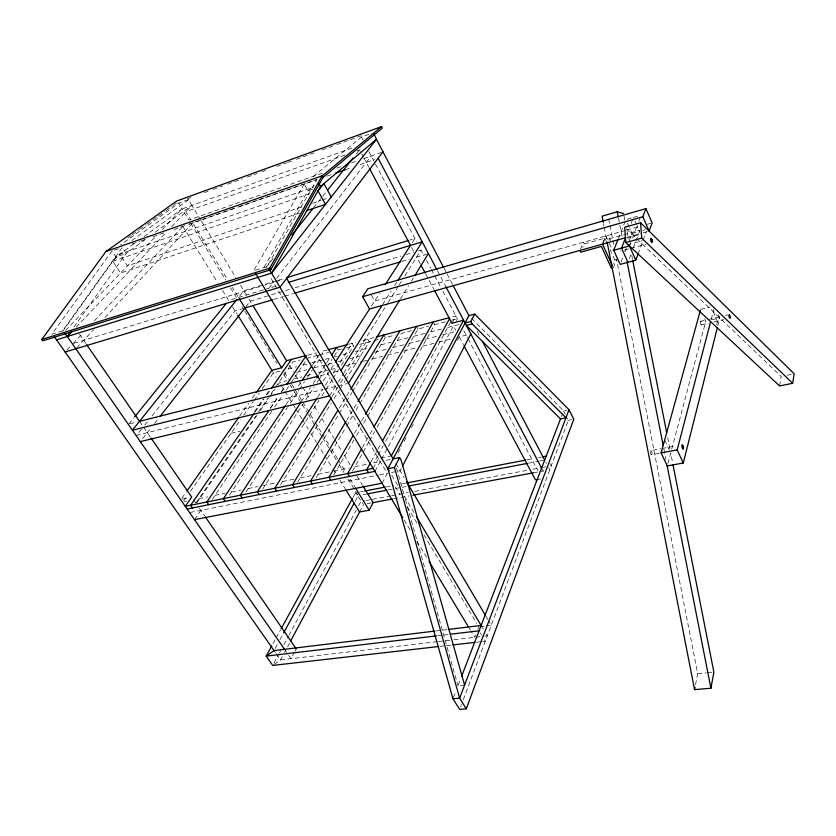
<?xml version="1.0" encoding="UTF-8"?>
<svg xmlns="http://www.w3.org/2000/svg" width="836" height="836" viewBox="0 0 836 836"><rect width="100%" height="100%" fill="white"/><g stroke="black" fill="none" stroke-linecap="round" stroke-linejoin="round"><path stroke-width="0.63" stroke-dasharray="4.18 3.13" d="M779.58 385.939L781.211 376.493L625.558 228.082M695.521 684.726L697.705 673.691L616.592 259.39L614.711 259.891L613.3 263.486M717.821 325.81L719.796 317.941L718.281 314.336M716.64 324.692L717.424 321.578M711.269 319.153L713.819 309.362M667.891 463.562L670.691 453.049L672.698 463.238M671.695 449.277L705.783 321.233L704.758 318.84M638.056 253.998L646.301 231.551M460.573 706.942L461.482 704.508M463.311 699.638L568.344 420.32L567.289 418.23M629.268 258.721L631.065 253.945M633.312 247.978L639.592 231.269L637.053 225.501M629.424 245.951L630.741 242.482M632.507 237.863L636.53 227.308M638.829 221.279L640.669 216.451M453.425 697.569L455.704 691.644M464.586 685.081L457.982 685.708L460.73 678.55M561.384 416.631L562.712 413.193M621.023 262.055L623.259 256.224M626.352 248.167L625.056 251.563L624.565 249.076M628.965 241.374L632.037 233.38L629.487 227.632M475.611 634.984L474.712 637.314L470.992 631.128M477.868 629.132L478.767 626.791M613.321 267.76L616.592 259.39M631.159 223.452L633.04 218.635M618.327 238.699L625.934 219.596L632.424 217.736M606.424 238.385L606.727 237.654M602.892 242.879L604.846 238.176L584.301 243.945L582.765 247.466M603.017 242.962L605.943 235.919L608.807 242.231M580.424 249.264L583.507 242.231L584.301 243.945M401.332 468.474L400.141 470.793L390.788 472.643M294.481 652.111L291.032 658.663L287.427 653.47M295.056 651.025L296.205 648.84M382.073 483.208L387.287 473.343L269.652 276.058M398.166 452.704L401.792 445.818M404.216 441.23L406.024 437.792M411.469 427.478L413.287 424.04M457.428 340.336L459.246 336.887L468.515 334.536M282.307 656.626L280.562 659.886L273.696 664.735M284.627 652.268L285.797 650.094M287.636 646.646L289.486 643.187M359.553 511.987L363.618 504.369M273.947 663.126L278.9 653.93M279.517 652.78L280.76 650.481M283.853 644.734L288.18 636.677M288.796 635.527L356.23 510.19M358.581 505.801L360.912 501.485L364.757 500.764M374.946 471.347L380.244 461.535L373.859 462.841L377.579 456.017M381.488 459.236L453.436 325.988L455.756 330.356M456.257 320.763L457.386 318.673L441.502 288.681M275.232 648.412L278.179 642.988M279.976 639.676L283.717 632.8M355.154 501.307L358.247 495.623L354.83 490.074M373.149 468.359L378.468 458.556M451.973 323.25L455.944 315.945L450.228 317.45M378.206 454.878L383.17 445.776M385.647 441.23L451.095 321.223M273.038 643.574L275.535 639.007M276.162 637.858L280.541 629.863M353.053 497.347L355.551 492.78L359.396 492.038M371.111 461.65L377.391 450.207M378.018 449.057L381.164 443.341M352.51 471.044L362.573 453.122M363.211 451.983L368.927 441.795M369.564 440.666L374.653 431.595M377.193 427.071L434.689 324.64L446.821 321.452M362.354 447.5L369.376 435.054M370.024 433.926L373.211 428.272M264.103 267.165L307.972 190.754L314.336 185.446M333.877 474.827L353.931 440.06M356.533 435.556L361.089 427.656M363.691 423.141L366.941 417.509M367.589 416.38L417.969 329.029L428.722 326.207M354.443 433.361L360.974 422.107M361.633 420.978L364.893 415.346M304.252 183.93L253.684 270.801L266.987 266.632L316.74 179.615L236.672 207.506M316.217 477.46L346.031 427.081M346.7 425.963L353.346 414.729M356 410.236L359.334 404.624M359.992 403.495L401.51 333.355L412.096 330.575M346.637 420.445L353.315 409.232M353.983 408.104L357.317 402.503M297.606 482.184L338.528 414.708M339.207 413.601L345.926 402.513M346.606 401.405L351.987 392.533M352.656 391.426L385.291 337.619L395.271 334.996M339.197 408.167L345.958 397.079M346.637 395.971L350.012 390.433M400.413 299.006L408.605 285.703M411.333 281.272L413.381 277.949M280.593 484.713L331.255 403.13M333.992 398.709L339.479 389.879M340.168 388.771L344.965 381.038M345.655 379.941L369.334 341.82L367.85 339.228L339.594 384.476M332.017 396.619L338.904 385.584M329.583 395.877L337.566 383.149M338.266 382.042L343.115 374.298M343.815 373.19L387.528 303.499M388.228 302.392L398.636 285.797M399.326 284.689L401.405 281.366M404.875 275.838L421.041 250.069L424.051 255.753M382.595 304.555L391.154 291.001M394.613 285.536L396.682 282.265M262.577 489.29L319.018 400.413M321.808 396.013L325.298 390.516M325.998 389.419L332.279 379.523M332.979 378.415L338.57 369.627M341.36 365.227L353.607 345.947L352.113 343.377L339.489 363.169M317.732 397.236L322.644 389.545M325.455 385.145L330.366 377.454M333.167 373.055L338.789 364.266M323.229 381.007L334.254 363.869M371.477 306.018L379.596 293.394M412.378 242.45L414.917 238.5L409.922 240.026M246.192 491.704L302.925 404.258M305.767 399.88L314.284 386.744M317.126 382.365L318.547 380.171M319.258 379.074L332.049 359.365M334.128 356.157L338.11 350.023L341.684 349.082M301.19 401.792L310.407 387.674M313.239 383.327L316.071 378.98M318.903 374.632L325.988 363.775M326.698 362.688L330.241 357.254M229.43 495.111L287.333 407.654M290.196 403.339L298.786 390.36M299.507 389.283L304.513 381.707M307.376 377.391L312.392 369.815M313.103 368.739L320.146 358.111M286.069 404.519L294.711 391.541M298.306 386.127L300.469 382.888M312.706 364.496L319.906 353.68M212.239 499.5L271.742 411.385M274.647 407.08L282.652 395.24M286.278 389.858L289.914 384.476M290.646 383.4L307.805 357.986L317.826 355.352M270.488 408.271L278.524 396.421M281.45 392.115L285.107 386.723M194.506 519.658L202.291 508.194M270.247 408.104L278.284 396.264M281.209 391.959L284.857 386.577M196.032 502.791L255.649 416.129M258.606 411.845L268.189 397.915M271.136 393.62L274.825 388.27M275.566 387.193L292.976 361.883L300.396 359.94M196.899 502.791L257.373 414.792M260.32 410.507L269.171 397.622M269.903 396.557L275.065 389.043M278.022 384.748L279.496 382.606L286.811 380.746M254.447 411.761L263.288 398.991M266.235 394.728L269.182 390.475M255.137 411.96L264.04 399.085M267.008 394.801L270.707 389.44M183.69 500.868L187.389 495.591M190.347 491.369L240.695 419.505M243.673 415.252L253.339 401.458M254.081 400.392L259.285 392.962M262.264 388.709L273.424 372.793L283.185 370.254M181.872 498.214L186.365 491.819M239.639 416.15L248.637 403.36M252.388 398.03L255.388 393.766M74.101 326.907L126.184 253.444L145.809 239.096M62.669 331.317L115.901 256.997L134.586 243.401M112.003 251.04L51.822 334.181L62.554 330.816L122.296 247.446L126.184 253.444L115.901 256.997L112.097 250.967M268.941 288.305L273.466 282.453L264.73 285.118M276.643 278.346L371.205 156.008M142.653 438.639L151.326 427.562M154.524 423.465L158.526 418.355M245.7 306.99L250.257 301.169L270.195 295.202M141.535 429.161L136.696 435.274L322.863 389.566M144.764 425.085L147.993 420.999M152.027 415.9L235.115 310.877L242.482 308.693M266.015 267.572L274.103 257.394M313.667 207.631L325.998 192.123M356.366 153.918L361.006 148.087M128.88 424.019L133.791 417.948M76.734 347.86L93.475 329.833M105.002 317.429L191.852 223.902M66.901 350.159L71.3 345.467M73.056 343.586L82.879 333.104M94.478 320.721L182.844 226.399L185.038 225.636M76.191 327.137L165.35 233.296M171.589 226.734L191.831 205.426L188.779 199.49L178.925 203.054L120.583 244.885M65.595 330.408L156.06 236.003M162.32 229.472L181.976 208.958L354.798 147.073M299.403 213.086L120.541 273.069L112.818 261.292L119.851 254.123L313.657 187.118M313.312 176.511L361.601 136.968L372.26 133.112M155.224 232.209L191.831 205.426L200.671 219.91M144.064 236.515L181.976 208.958L178.925 203.054M131.869 240.538L188.779 199.49M700.693 321.285L700.411 322.299A1.85 0.575 76.7 0 0 700.84 324.096A1.85 0.575 76.7 0 0 701.54 324.89L701.812 323.887A1.85 0.575 76.7 0 0 700.693 321.285L706.88 319.833M128.012 237.717L131.168 235.47M132.224 234.717L138.525 230.203M139.581 229.451L145.882 224.947M146.937 224.194L157.45 216.681M158.506 215.928L164.807 211.414M165.862 210.672L172.164 206.158M173.219 205.405L177.42 202.396M187.233 198.843L190.911 197.515M204.402 192.625L208.08 191.287M212.992 189.511L222.794 185.958M227.706 184.181L242.419 178.841M247.331 177.065L257.133 173.512M262.044 171.735L265.723 170.398M276.758 166.395L286.57 162.842M287.793 162.403L291.471 161.066M296.383 159.289L314.775 152.622M322.132 149.957L335.623 145.067M336.856 144.618L363.838 134.847M344.881 155.12L185.843 211.727L190.859 219.889M357.118 150.773L359.564 149.895L363.211 156.729M322.247 173.198L188.8 220.046L181.976 208.958M336.939 168.036L343.053 165.894M351.622 162.884L357.735 160.731M363.859 158.589L381.833 152.277M114.386 250.173L118.963 248.574M132.13 244.018L139.591 241.374M140.73 241.019L145.652 239.305M153.019 236.724L166.542 232.011M173.909 229.44L187.515 224.654M188.654 224.299L193.576 222.585M194.798 222.146L212.01 216.148M215.782 214.8L235.439 207.934M189.438 224.1L317.022 179.594M326.866 176.156L331.787 174.442M345.32 169.718L351.475 167.576M360.086 164.567L374.57 159.519M312.528 189.176L307.972 190.754L304.179 183.993M112.818 261.292L309.989 193.628M301.556 207.004L127.469 265.838L119.851 254.123M312.643 203.252L321.076 200.4M322.205 200.023L327.89 198.101M276.35 280.823L243.893 290.74L238.5 297.48L232.356 287.469M277.594 280.447L283.843 278.534M74.247 343.23L263.486 285.494M275.87 281.722L283.059 279.527M263.424 289.935L228.667 300.458L222.512 290.51M264.678 289.559L277.134 285.787M271.449 294.826L290.144 289.235M295.129 287.741L401.092 256.035M406.087 254.552L413.559 252.305M418.554 250.821L421.041 250.069M273.56 299.476L283.519 296.519M284.762 296.153L293.467 293.572M401.74 261.459L409.212 259.244M427.238 253.904L416.673 257.028L420.33 263.883M633.51 217.423L640.042 215.563M625.516 230.402L374.685 301.033L370.327 293.237M626.613 230.099L640.125 226.295M647.325 224.267L652.132 222.909M609.381 238.762L639.864 230.234M632.037 233.38L639.592 231.269M642.853 230.36L645.016 229.743M626.707 237.403L641.86 233.192M643.072 232.847L649.123 231.164M627.543 237.999L639.739 234.602M627.136 244.938L642.152 240.81M624.492 250.037L629.498 248.668M630.752 248.334L645.768 244.227M307.554 355.154L316.332 352.834M327.221 349.96L321.348 351.517L322.842 354.036M348.539 344.327L355.749 342.426M363.012 340.503L373.995 337.598M319.08 355.018L328.715 352.489M346.449 347.828L353.607 345.947M359.647 344.359L373.013 340.848M374.246 340.524L379.157 339.228M451.67 320.178L457.386 318.673M288.106 368.969L296.79 366.711M302.998 365.102L310.564 363.137M311.818 362.803L324.023 359.637M325.204 359.323L333.459 357.181M334.661 356.867L337.054 356.24M343.053 354.683L349.04 353.126M355.122 351.548L367.328 348.372M380.913 344.84L390.945 342.237M397.215 340.607L407.863 337.838M413.778 336.302L428.189 332.55M430.592 331.934L441.575 329.07M447.678 327.482L459.236 324.483M296.602 372.344L306.697 369.752M314.273 367.809L326.886 364.559M328.151 364.235L336.981 361.967M338.235 361.643L344.547 360.013M349.594 358.717L362.207 355.478M374.821 352.228L386.18 349.312M392.492 347.682L403.84 344.766M408.888 343.471L424.03 339.573M425.284 339.249L437.907 336.009M442.955 334.703L455.568 331.464M293.028 379.157L301.838 376.921M306.875 375.636L313.176 374.037M318.213 372.751L329.541 369.878M330.805 369.554L337.096 367.955M345.916 365.708L362.281 361.549M363.545 361.225L367.317 360.264M372.354 358.989L382.428 356.429M387.465 355.143L398.803 352.259M403.84 350.984L416.432 347.776M422.723 346.177L434.062 343.293M439.099 342.018L451.691 338.81M130.061 423.727L137.156 421.929M320.313 375.657L327.9 373.744M333.825 372.25L338.57 371.048M324.117 389.262L335.487 386.472M337.859 385.887L347.327 383.557M700.662 309.299L710.036 307.042M708.113 319.54L720.486 316.625M725.439 315.465L727.905 314.879M711.624 319.864L719.796 317.941M231.029 433.299L239.922 431.219M701.54 324.89L708.959 323.156M713.913 321.996L723.819 319.686M471.682 318.411L563.589 410.904L566.85 410.225M182.29 499.04L189.344 497.587M380.819 458.076L390.182 456.142M568.344 420.32L571.605 419.651M787.115 375.27L794.2 373.817M184.129 501.684L186.48 501.203M198.863 498.664L207.579 496.887M215.04 495.351L225.166 493.282M231.499 491.986L241.061 490.032M248.229 488.558L257.958 486.573M262.817 485.57L276.382 482.8M282.568 481.536L293.896 479.216M300.187 477.92L310.94 475.726M318.119 474.252L329.07 472.006M333.93 471.013L348.748 467.982M354.945 466.707L367.558 464.126M386.096 460.333L390.778 459.372M190.253 512.447L378.342 475.12M379.617 474.858L387.287 473.343M360.671 491.798L363.232 491.307M386.263 486.876L393.944 485.402M401.614 483.929L405.46 483.187M527.014 459.831L533.41 458.598M538.53 457.616L541.091 457.125M363.023 494.713L367.798 493.804M388.186 489.917L400.935 487.492M402.2 487.252L406.024 486.521M528.362 463.207L538.447 461.284M539.701 461.044L544.685 460.093L546.378 463.322M366.043 500.524L371.174 499.562M372.459 499.322L390.412 495.947M391.697 495.706L408.376 492.582M414.792 491.38L527.694 470.208M532.825 469.247L541.801 467.564M543.087 467.324L545.657 466.843M659.186 453.321L651.401 454.732A2.1 0.752 78.6 0 1 650.314 452.454L650.272 451.931A2.1 0.752 78.6 0 1 650.648 450.635L660.743 448.754M662.007 448.514L675.906 445.933M367.203 503.7L373.159 502.593M393.672 498.778L409.055 495.926M533.42 472.8L538.551 471.849M539.795 471.619L543.536 470.919M537.966 479.404L540.474 478.944M436.12 630.929L441.303 630.302M442.599 630.145L447.782 629.518M480.021 626.634L485.026 626.028M486.28 625.882L491.275 625.276L488.841 621.138M437.782 635.726L442.944 635.109M444.24 634.963L448.106 634.503M437.197 641.682L280.562 659.886L276.225 653.679M438.492 641.525L452.715 639.874M454.011 639.728L483.521 636.29M484.786 636.144L487.304 635.851L486.071 633.782M439.935 646.385L445.118 645.789M446.414 645.643L451.597 645.047M476.217 642.247L481.4 641.661M482.696 641.515L485.288 641.212L484.044 639.132M697.705 673.691L706.42 672.896M707.664 672.792L712.638 672.332M650.659 450.635L650.847 450.625A2.1 0.752 78.6 0 1 651.923 452.893L651.975 453.415A2.1 0.752 78.6 0 1 651.599 454.721M357.348 494.682L355.551 492.78L362.939 503.648M274.051 650.586L275.504 652.644M284.533 649.311L286.706 652.425M79.514 334.212L85.93 343.533M139.518 421.334L150.281 436.967M193.534 499.761L195.718 502.938M199.365 508.236L204.527 515.718M182.844 226.399L217.036 281.669M232.533 306.707L237.152 314.179M271.899 370.327L276.12 377.151M280.865 384.811L284.282 390.349M284.971 391.457L292.506 403.621M293.185 404.728L295.244 408.052M295.923 409.159L302.089 419.118M302.768 420.226L308.254 429.077M310.992 433.497L316.468 442.359M317.147 443.456L324.002 454.523M324.681 455.63L332.216 467.805M332.895 468.912L336.323 474.44M339.75 479.979L345.226 488.83M193.419 224.058L227.57 279.684M284.533 372.448L288.577 379.021M291.973 384.57L294.711 389.022M295.39 390.13L302.224 401.249M302.904 402.367L314.514 421.271M315.193 422.379L322.027 433.497M322.706 434.615L328.851 444.627M331.578 449.068L337.734 459.079M338.413 460.187L345.926 472.424M350.023 479.101L354.798 486.886M190.848 223.379L225.689 280.05M230.475 287.824L237.309 298.943M242.095 306.718L244.143 310.051M244.823 311.159L276.935 363.388M283.77 374.507L287.187 380.056M289.914 384.508L294.021 391.175M294.7 392.283L301.535 403.391M302.214 404.509L307.679 413.392M308.369 414.51L315.203 425.618M315.883 426.726L322.038 436.726M322.717 437.845L329.551 448.953M330.23 450.061L336.385 460.072M339.113 464.513L343.899 472.288M347.995 478.955L354.15 488.955M201.34 221.017L235.783 277.458M240.517 285.201L246.432 294.909M248.982 299.079L252.273 304.471M289.423 365.353L293.415 371.905M295.432 375.218L298.138 379.649M298.818 380.756L302.204 386.295M302.872 387.402L310.313 399.598M314.367 406.244L318.432 412.9M321.808 418.439L325.873 425.085M328.569 429.526L333.982 438.388M334.661 439.496L341.422 450.583M344.129 455.014L350.211 464.994M356.982 476.071L362.385 484.943M404.185 519.992L410.884 531.142M416.913 541.174L427.635 559.012M468.505 627.01L470.365 630.104M395.292 486.782L399.974 494.619M407.32 506.94L418 524.862M424.009 534.946L476.771 623.426M480.313 632.894L481.557 634.973M391.781 475.245L398.229 486.092M413.977 512.572L404.676 496.929L396.4 467.637M481.128 625.474L483.595 629.623M395.888 463.593L404.091 477.492M485.789 615.965L488.234 620.103M336.615 347.473L338.11 350.023M383.818 335.006L385.291 337.619M416.506 326.364L417.969 329.029M433.236 321.944L434.689 324.64M363.817 157.868L368.697 167.033M411.605 247.519L413.862 251.751M425.806 274.156L433.717 288.995M459.246 336.887L463.51 344.902M368.801 151.483L374.841 162.884M375.448 164.034L416.589 241.656M426.454 260.289L430.665 268.241M431.271 269.38L440.896 287.553M463.75 330.669L467.418 337.598M468.024 338.747L537.987 470.783M437.5 270.791L445.996 286.884M541.613 468.097L543.316 471.326M444.115 268.356L446.539 272.964M447.145 274.114L452.589 284.501M477.147 331.317L480.083 336.918M548.635 467.617L549.754 469.759M550.13 463.646L551.248 465.788M563.589 410.904L565.178 414.05M664.63 440.112L669.04 449.517M361.601 136.968L363.106 140.26M609.319 243.37L612.433 250.236M604.846 238.176L606.403 241.614M610.04 249.609L614.711 259.891M627.46 223.045L628.985 226.483M635.026 220.882L636.551 224.351M713.223 311.661L718.343 323.731M405.376 499.426L457.982 685.708M623.949 215.897L624.858 220.547M627.031 231.541L628.484 238.908M631.734 255.398L632.486 259.223M667.682 437.782L669.939 449.235M618.452 217.987L622.109 236.619M663.909 449.214L665.895 459.309M608.712 219.178L609.705 224.205M609.946 225.459L612.652 239.284M612.903 240.538L613.634 244.311M603.529 223.578L604.01 226.054M604.25 227.287L606.905 240.883M620.73 251.072A2.1 0.731 75.3 0 1 620.312 250.915M609.11 240.454A2.059 0.731 75.1 0 1 609.057 239.953L609.047 239.504A2.059 0.731 75.1 0 1 610.259 239.566L610.458 240.016A2.059 0.731 75.1 0 1 610.625 240.528"/><path stroke-width="1.25" d="M792.685 383.285L794.2 373.817L640.575 222.752L624.691 227.246L625.777 242.555L779.58 385.939L792.685 383.285L641.745 238.145L640.575 222.752M607.155 242.126L694.549 689.627L710.913 688.247L713.892 672.228L672.949 464.513M694.549 689.627L695.029 687.171M700.317 310.553L661.119 452.872L667.264 465.892L683.263 463.039L717.298 327.879M683.263 463.039L677.17 449.914L710.621 321.651M617.856 239.869L613.718 250.257L620.124 264.385L635.778 260.195L638.056 253.998M466.3 708.823L573.778 419.202L569.023 409.765L474.733 314.117L468.923 315.642L387.914 468.745L452.966 698.75L459.654 709.377L466.3 708.823L459.633 698.164L394.456 467.428L399.618 457.564L401.175 460.208L464.586 685.081M569.023 409.765L459.633 698.164L452.966 698.75M645.925 208.603L652.132 222.909L649.123 231.164L642.842 216.754L645.925 208.603L367.83 288.786L362.615 296.696L369.554 309.006L335.664 361.675M461.65 676.167L560.507 418.92L565.982 417.791L472.162 323.898L470.887 321.452L474.733 314.117M402.534 466.154L470.825 333.951M290.709 640.888L359.553 511.987L369.136 510.232L373.159 502.593L392.397 499.019M391.352 455.902L463.583 320.219L451.973 323.25L434.323 290.144M283.717 632.8L354.119 503.209M271.784 645.862L266.161 656.135L272.714 665.425L438.639 646.531M281.168 628.724L352.426 498.496M370.484 462.789L366.722 469.665L368.519 472.633M382.418 441.053L449.59 318.6M54.204 336.992L56.587 339.813L271.585 273.163L320.522 186.418L376.44 139.319L373.943 133.791M361.716 448.629L347.671 473.51L349.479 476.457M373.849 427.133L433.236 321.944M270.76 269.735L323.135 177.305L322.173 175.821L269.662 268.178L41.8 339.458L42.929 340.774L270.76 269.735L269.662 268.178M353.137 435.619L328.966 477.293L330.774 480.209M365.551 414.217L416.506 326.364M345.968 421.563L310.595 481.013L312.413 483.887M357.986 401.374L400.036 330.722M337.849 410.382L292.548 484.661L294.366 487.513M350.692 389.325L383.818 335.006M348.507 383.275L399.723 300.124M414.75 275.723L428.408 253.559M331.328 397.727L274.814 488.245L276.643 491.066M340.942 370.452L381.958 305.558M398.061 280.081L422.232 241.844L288.347 282.39M317.032 398.344L257.394 491.767L259.233 494.557M385.208 284.668L410.476 245.397L369.313 168.182M300.49 402.879L240.266 495.225L242.106 497.995M316.781 377.893L318.192 375.719M331.662 355.081L336.615 347.473M285.348 405.596L223.442 498.632L225.281 501.37M301.911 380.725L311.985 365.572M269.025 410.424L206.889 501.976L208.749 504.683M286.57 384.57L306.3 355.488M254.395 413.026L190.629 505.268L192.479 507.943M271.449 388.364L291.471 359.407M256.14 392.701L271.899 370.327L281.659 367.767L286.581 360.703L305.067 355.812M187.118 490.753L238.887 417.216M71.081 331.16L67.308 336.48L284.533 649.311M41.8 339.458L105.973 251.448L322.403 175.748L381.529 126.623L382.23 128.18L323.156 177.336L322.403 175.748M383.013 151.859L279.955 287.229L65.145 352.04M389.2 470.908L271.585 273.163L376.44 139.319L443.508 267.196M160.125 416.318L244.938 307.961L272.317 299.842M291.9 235.01L312.936 208.551M327.597 190.117L353.168 157.941M236.881 299.518L132.412 430.226L321.891 383.087M134.606 416.934L226.211 303.499M71.75 331.819L67.308 336.48L64.142 332.707M106.235 251.364L176.709 201.027L381.529 126.623M434.825 631.086L274.051 650.586L266.161 656.135L436.496 635.882M335.476 173.156L345.32 169.718M306.781 210.609L325.507 204.329L318.004 190.88L323.887 183.586L331.296 196.951M286.33 277.782L408.668 240.413M294.721 293.196L400.496 261.835M623.489 213.577L617.229 211.78L602.087 216.179L603.289 222.345M362.615 296.696L642.842 216.754M369.554 309.006L625.6 237.717L621.545 248.114L627.93 262.295M625.777 242.555L641.745 238.145M613.718 250.257L629.424 245.951L635.778 260.195M328.391 349.647L347.348 344.641M376.451 336.95L449.005 317.774M465.035 322.978L470.887 321.452M472.162 323.898L466.321 325.403L560.507 418.92M317.784 376.305L139.518 421.334L86.662 344.599M140.312 441.617L329.583 395.877M399.618 457.564L393.119 458.891L286.654 278.43M373.149 468.359L185.268 506.344L191.695 497.096L151.023 438.033M187.118 509.019L374.946 471.347M387.914 468.745L394.456 467.428M194.506 519.658L382.073 483.208M364.506 491.056L384.978 487.127M406.735 482.947L525.729 460.072M542.365 456.874L546.211 456.142M367.798 493.804L386.911 490.157M408.574 486.029L527.088 463.447M412.911 495.205L533.42 472.8M661.119 452.872L677.17 449.914M537.966 479.404L535.458 479.864L464.126 346.041M449.078 629.362L481.128 625.474L416.641 517.045M450.688 634.19L479.08 630.814M452.893 644.901L474.921 642.393M255.659 273.581L402.847 517.766M268.962 269.432L271.585 273.163M56.587 339.813L274.051 650.586M205.259 516.794L296.205 648.84M237.832 315.276L271.899 370.327M345.905 489.938L359.553 511.987M239.148 298.536L281.659 367.767M355.488 487.994L369.136 510.232M252.942 305.579L286.581 360.703M363.064 486.05L373.159 502.593M428.972 561.238L468.505 627.01M406.735 481.964L485.183 614.93M318.631 183.021L320.522 186.418M420.936 265.022L425.2 273.017M378.133 158.276L436.894 269.641M445.996 286.884L541.613 468.097M453.196 285.651L468.923 315.642M482.435 341.401L544.685 460.093M579.912 250.434L580.717 252.159L601.429 246.411L611.429 268.272M602.537 244.133L612.307 265.534M632.737 260.498L666.679 432.693M617.229 211.78L618.212 216.743M627.063 261.762L663.167 445.431M667.138 465.621L710.913 688.247M730.256 317.617L730.131 318.14A1.871 0.543 76.7 0 1 729.326 317.429A1.871 0.543 76.7 0 1 728.898 315.6L729.149 314.587A1.871 0.543 76.7 0 1 730.246 317.22L730.256 317.617M683.169 448.901L683.002 448.911A2.132 0.721 78.4 0 1 681.936 446.602L681.883 446.069A2.132 0.721 78.4 0 1 682.218 444.762L682.406 444.752A2.132 0.721 78.4 0 1 683.472 447.051L683.524 447.584A2.132 0.721 78.4 0 1 683.19 448.901M651.965 239.702L651.766 239.232A2.132 0.7 75.4 0 0 650.701 238.647A2.132 0.7 75.4 0 0 650.972 241.217L651.171 241.688A2.132 0.7 75.4 0 0 652.237 242.273A2.132 0.7 75.4 0 0 651.965 239.702"/></g></svg>
